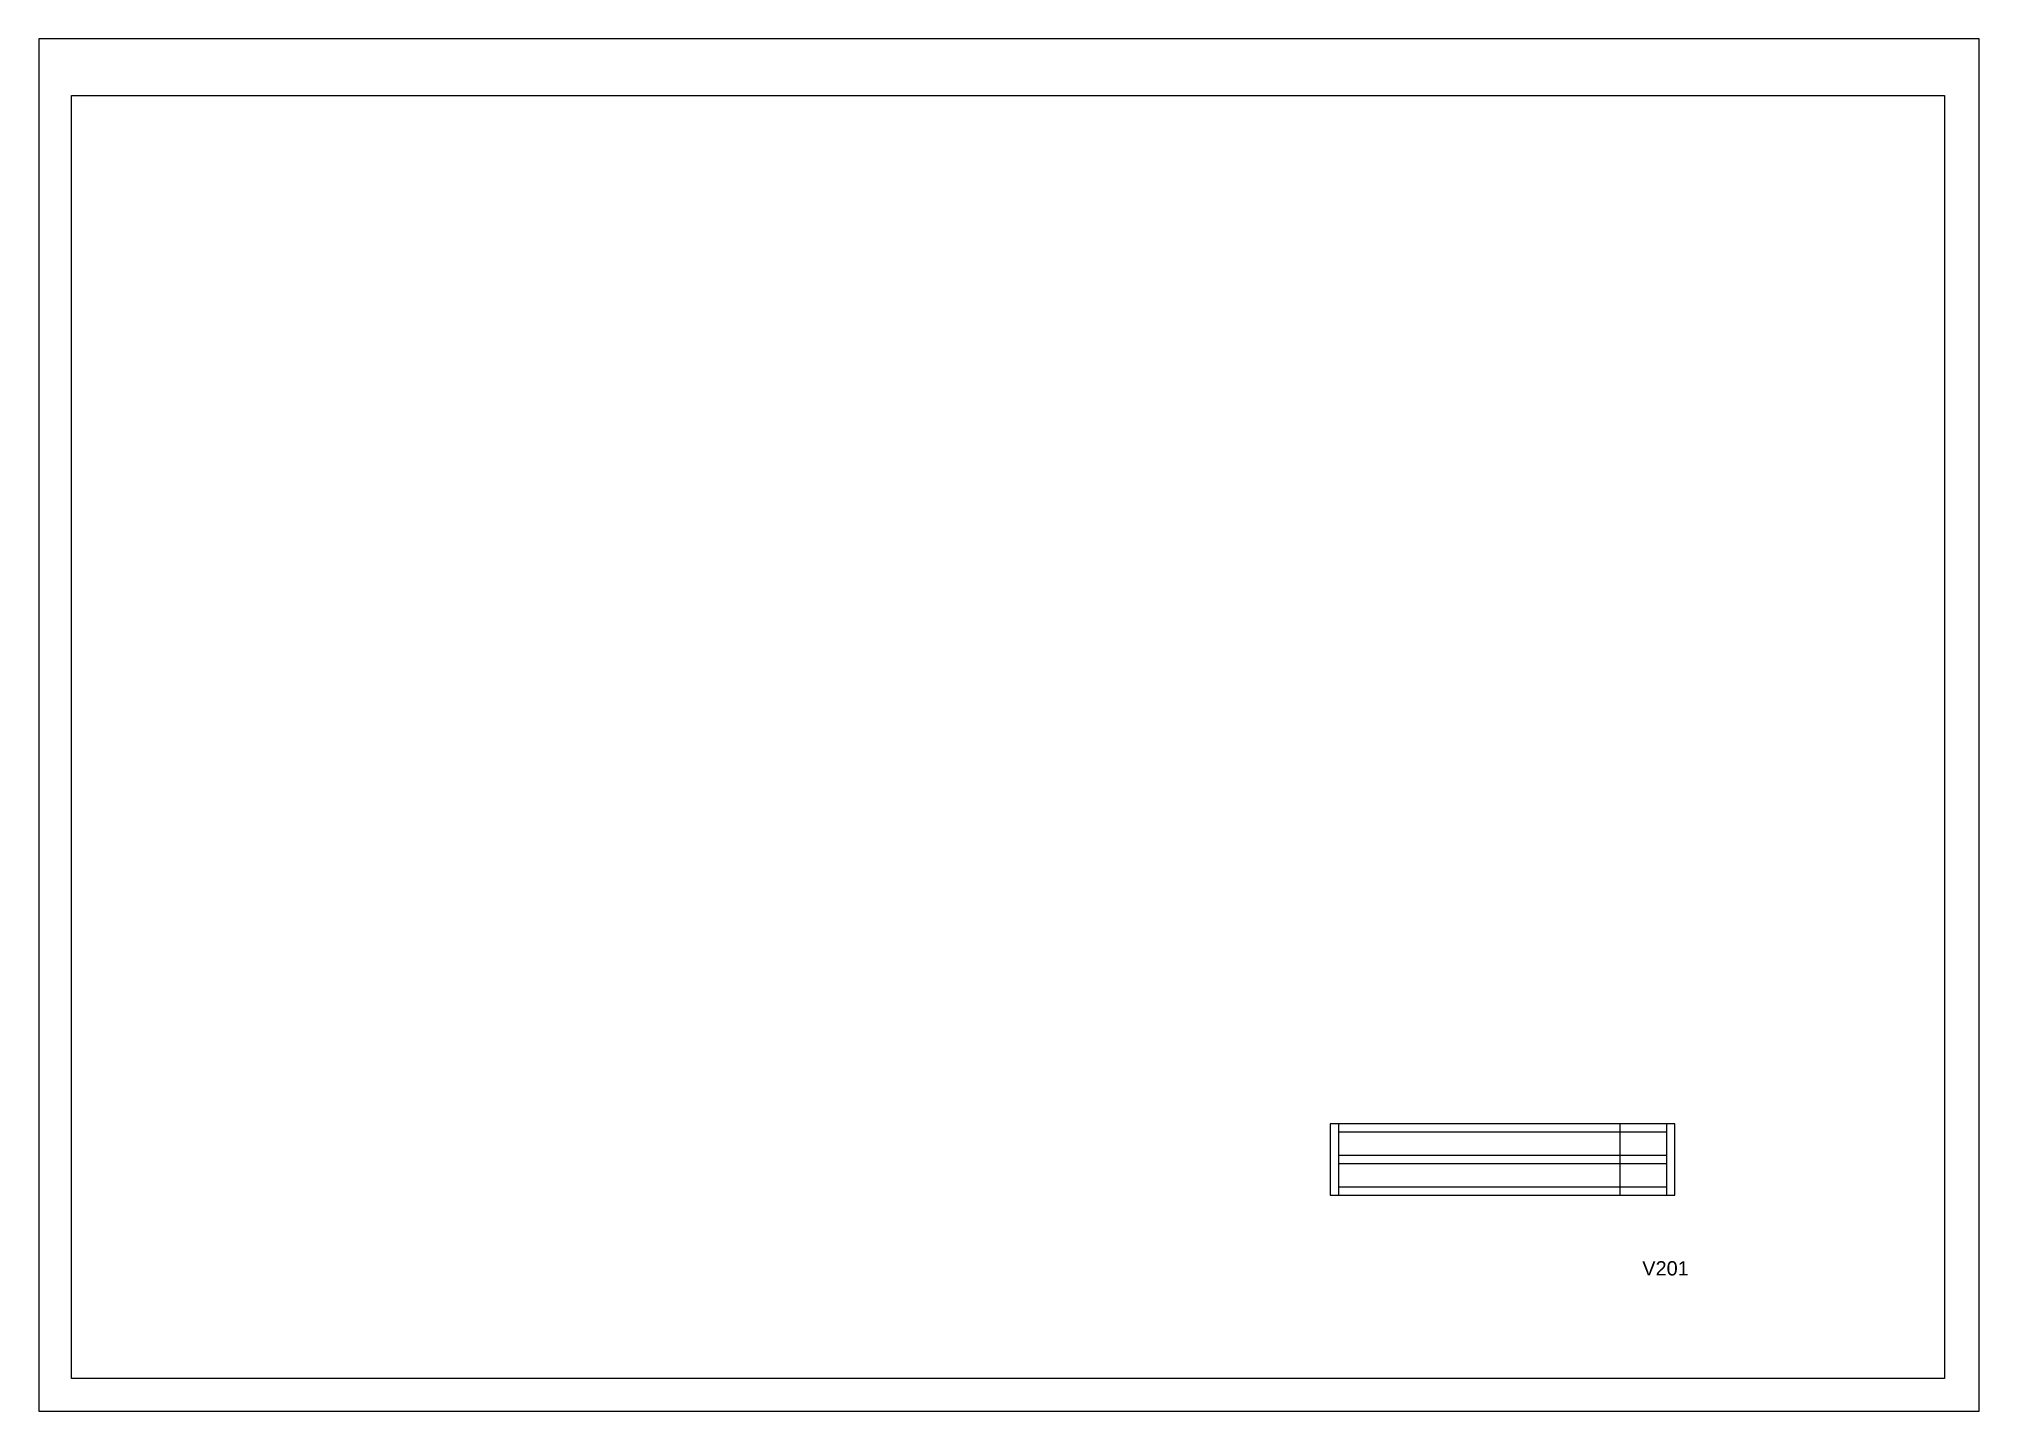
# Paper-space layout '10' of a CAD drawing. Extents: x 0 to 297, y 0 to 210.
# The model-space entities are those that its viewports show. They can reach past a viewport. Long polylines and large blocks are cut down to what shows.
import ezdxf

# ---------------------------------------------------------------- set-up
doc = ezdxf.new("R2010")
doc.units = 0
for name, color, linetype in [('5', 5, 'Continuous'), ('Painéis', 200, 'Continuous'), ('SARR_2.2x7', 40, 'Continuous')]:
    doc.layers.add(name, color=color, linetype=linetype)
doc.styles.get("Standard").update_dxf_attribs({"font": 'arial.ttf'})

msp = doc.modelspace()

# ---------------------------------------------------------------- linework, layer by layer
at = {"layer": 'Painéis'}
msp.add_line((2842.5, 15744.1), (2842.5, 15804.1), dxfattribs=at)
msp.add_lwpolyline([(2598.5, 15804.1), (2598.5, 15744.1), (2888.5, 15744.1), (2888.5, 15804.1), (2598.5, 15804.1)], dxfattribs=at)
at = {"layer": 'SARR_2.2x7', "linetype": 'Continuous'}
for p, q in [((2605.5, 15804.1), (2605.5, 15744.1)), ((2881.5, 15804.1), (2881.5, 15744.1)), ((2881.5, 15797.1), (2605.5, 15797.1)), ((2605.5, 15777.6), (2881.5, 15777.6)), ((2605.5, 15770.6), (2881.5, 15770.6)), ((2605.5, 15751.1), (2881.5, 15751.1))]:
    msp.add_line(p, q, dxfattribs=at)

# ---------------------------------------------------------------- texts
at = {"layer": '5', "linetype": 'Continuous'}
msp.add_text('V201', height=12, rotation=360, dxfattribs=at).set_placement((2861, 15676.5))

psp = doc.layouts.new('10')

# ---------------------------------------------------------------- linework, layer by layer
for points in [[(0, 0), (297, 0), (297, 210), (0, 210)], [(291.7, 5), (5, 5), (5, 201.35), (291.7, 201.35)]]:
    psp.add_lwpolyline(points, close=True)

# ---------------------------------------------------------------- viewports
at = {"layer": 'Defpoints'}
psp.add_viewport(center=(148.35, 103.17), size=(286.7, 196.3459), view_center_point=(2327.48, 16129.37), view_height=1079.0914, dxfattribs=at)

doc.saveas('drawing.dxf')
